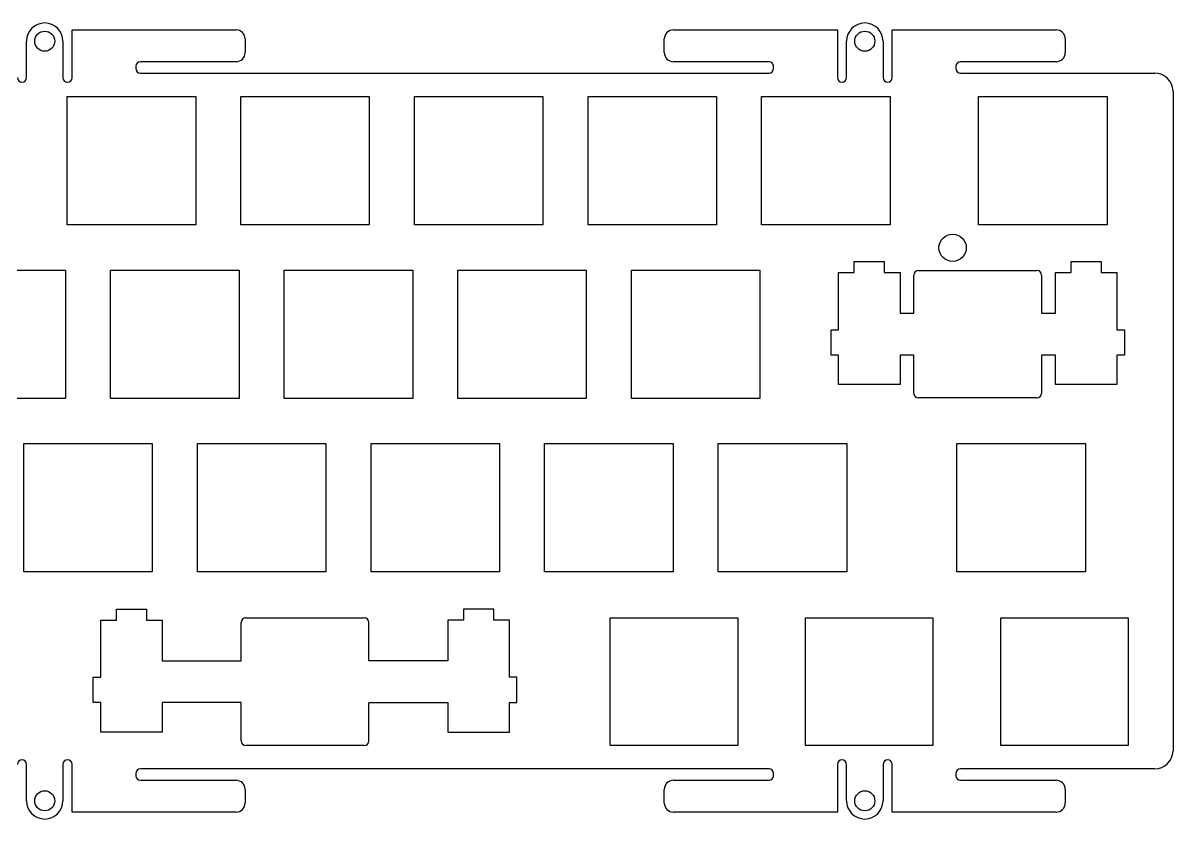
# Model space of a CAD drawing. Header units: millimetres. Extents: x -169 to 79, y -28 to 59.
# Drawn here: x -47.2 to 79, y -27.9 to 59.5 of the extents above; entities that cross this region are included whole.
import ezdxf

# ---------------------------------------------------------------- set-up
doc = ezdxf.new("R2010")
doc.units = ezdxf.units.MM
for name, color, linetype in [('Shape12732', 7, 'CONTINUOUS'), ('Shape1898', 7, 'CONTINUOUS'), ('Shape1899', 7, 'CONTINUOUS'), ('Shape1900', 7, 'CONTINUOUS'), ('Shape1901', 7, 'CONTINUOUS'), ('Shape1902', 7, 'CONTINUOUS'), ('Shape1903', 7, 'CONTINUOUS'), ('Shape1904', 7, 'CONTINUOUS'), ('Shape1905', 7, 'CONTINUOUS'), ('Shape1906', 7, 'CONTINUOUS'), ('Shape1907', 7, 'CONTINUOUS'), ('Shape1908', 7, 'CONTINUOUS'), ('Shape1909', 7, 'CONTINUOUS'), ('Shape1910', 7, 'CONTINUOUS'), ('Shape1911', 7, 'CONTINUOUS'), ('Shape1912', 7, 'CONTINUOUS'), ('Shape1913', 7, 'CONTINUOUS'), ('Shape1914', 7, 'CONTINUOUS'), ('Shape1915', 7, 'CONTINUOUS'), ('Shape1916', 7, 'CONTINUOUS'), ('Shape1917', 7, 'CONTINUOUS'), ('Shape1918', 7, 'CONTINUOUS'), ('Shape1919', 7, 'CONTINUOUS'), ('Shape1920', 7, 'CONTINUOUS'), ('Shape1921', 7, 'CONTINUOUS'), ('Shape1922', 7, 'CONTINUOUS'), ('Shape1923', 7, 'CONTINUOUS'), ('Shape1924', 7, 'CONTINUOUS'), ('Shape1925', 7, 'CONTINUOUS'), ('Shape1926', 7, 'CONTINUOUS'), ('Shape1927', 7, 'CONTINUOUS'), ('Shape1928', 7, 'CONTINUOUS'), ('Shape1929', 7, 'CONTINUOUS'), ('Shape1930', 7, 'CONTINUOUS'), ('Shape1931', 7, 'CONTINUOUS'), ('Shape1932', 7, 'CONTINUOUS'), ('Shape1933', 7, 'CONTINUOUS'), ('Shape1934', 7, 'CONTINUOUS'), ('Shape1935', 7, 'CONTINUOUS'), ('Shape1936', 7, 'CONTINUOUS'), ('Shape1937', 7, 'CONTINUOUS'), ('Shape1938', 7, 'CONTINUOUS'), ('Shape1939', 7, 'CONTINUOUS'), ('Shape1940', 7, 'CONTINUOUS'), ('Shape1941', 7, 'CONTINUOUS'), ('Shape1942', 7, 'CONTINUOUS'), ('Shape1943', 7, 'CONTINUOUS'), ('Shape1944', 7, 'CONTINUOUS'), ('Shape1945', 7, 'CONTINUOUS'), ('Shape1946', 7, 'CONTINUOUS'), ('Shape1947', 7, 'CONTINUOUS'), ('Shape1948', 7, 'CONTINUOUS'), ('Shape1949', 7, 'CONTINUOUS'), ('Shape1950', 7, 'CONTINUOUS'), ('Shape1951', 7, 'CONTINUOUS'), ('Shape1952', 7, 'CONTINUOUS'), ('Shape1953', 7, 'CONTINUOUS'), ('Shape1954', 7, 'CONTINUOUS'), ('Shape1955', 7, 'CONTINUOUS'), ('Shape1956', 7, 'CONTINUOUS'), ('Shape1957', 7, 'CONTINUOUS'), ('Shape1958', 7, 'CONTINUOUS'), ('Shape1959', 7, 'CONTINUOUS'), ('Shape1960', 7, 'CONTINUOUS'), ('Shape1961', 7, 'CONTINUOUS'), ('Shape1962', 7, 'CONTINUOUS'), ('Shape1963', 7, 'CONTINUOUS'), ('Shape1964', 7, 'CONTINUOUS'), ('Shape1965', 7, 'CONTINUOUS'), ('Shape1966', 7, 'CONTINUOUS'), ('Shape1967', 7, 'CONTINUOUS'), ('Shape1968', 7, 'CONTINUOUS'), ('Shape1969', 7, 'CONTINUOUS'), ('Shape2041', 7, 'CONTINUOUS'), ('Shape2042', 7, 'CONTINUOUS'), ('Shape2043', 7, 'CONTINUOUS'), ('Shape2044', 7, 'CONTINUOUS'), ('Shape2045', 7, 'CONTINUOUS'), ('Shape2046', 7, 'CONTINUOUS'), ('Shape2047', 7, 'CONTINUOUS'), ('Shape2048', 7, 'CONTINUOUS'), ('Shape2049', 7, 'CONTINUOUS'), ('Shape2050', 7, 'CONTINUOUS'), ('Shape2051', 7, 'CONTINUOUS'), ('Shape2053', 7, 'CONTINUOUS'), ('Shape2054', 7, 'CONTINUOUS'), ('Shape3770', 7, 'CONTINUOUS'), ('Shape3771', 7, 'CONTINUOUS'), ('Shape3772', 7, 'CONTINUOUS'), ('Shape3773', 7, 'CONTINUOUS'), ('Shape3774', 7, 'CONTINUOUS'), ('Shape3775', 7, 'CONTINUOUS'), ('Shape3776', 7, 'CONTINUOUS'), ('Shape3777', 7, 'CONTINUOUS'), ('Shape3778', 7, 'CONTINUOUS'), ('Shape3779', 7, 'CONTINUOUS'), ('Shape3780', 7, 'CONTINUOUS'), ('Shape3781', 7, 'CONTINUOUS'), ('Shape3782', 7, 'CONTINUOUS'), ('Shape3783', 7, 'CONTINUOUS'), ('Shape3784', 7, 'CONTINUOUS'), ('Shape3785', 7, 'CONTINUOUS'), ('Shape3786', 7, 'CONTINUOUS'), ('Shape3787', 7, 'CONTINUOUS'), ('Shape3788', 7, 'CONTINUOUS'), ('Shape3789', 7, 'CONTINUOUS'), ('Shape3790', 7, 'CONTINUOUS'), ('Shape3791', 7, 'CONTINUOUS'), ('Shape3792', 7, 'CONTINUOUS'), ('Shape3793', 7, 'CONTINUOUS'), ('Shape3794', 7, 'CONTINUOUS'), ('Shape3795', 7, 'CONTINUOUS'), ('Shape3796', 7, 'CONTINUOUS'), ('Shape3797', 7, 'CONTINUOUS'), ('Shape3798', 7, 'CONTINUOUS'), ('Shape3799', 7, 'CONTINUOUS'), ('Shape3800', 7, 'CONTINUOUS'), ('Shape3801', 7, 'CONTINUOUS'), ('Shape3802', 7, 'CONTINUOUS'), ('Shape3803', 7, 'CONTINUOUS'), ('Shape3804', 7, 'CONTINUOUS'), ('Shape3805', 7, 'CONTINUOUS'), ('Shape3806', 7, 'CONTINUOUS'), ('Shape3807', 7, 'CONTINUOUS'), ('Shape3808', 7, 'CONTINUOUS'), ('Shape3809', 7, 'CONTINUOUS'), ('Shape4044', 7, 'CONTINUOUS'), ('Shape4045', 7, 'CONTINUOUS'), ('Shape4046', 7, 'CONTINUOUS'), ('Shape4047', 7, 'CONTINUOUS'), ('Shape4048', 7, 'CONTINUOUS'), ('Shape4049', 7, 'CONTINUOUS'), ('Shape4050', 7, 'CONTINUOUS'), ('Shape4051', 7, 'CONTINUOUS'), ('Shape4052', 7, 'CONTINUOUS'), ('Shape4053', 7, 'CONTINUOUS'), ('Shape4054', 7, 'CONTINUOUS'), ('Shape4055', 7, 'CONTINUOUS'), ('Shape4056', 7, 'CONTINUOUS'), ('Shape4057', 7, 'CONTINUOUS'), ('Shape4058', 7, 'CONTINUOUS'), ('Shape4059', 7, 'CONTINUOUS'), ('Shape4060', 7, 'CONTINUOUS'), ('Shape4061', 7, 'CONTINUOUS'), ('Shape4062', 7, 'CONTINUOUS'), ('Shape4063', 7, 'CONTINUOUS'), ('Shape4064', 7, 'CONTINUOUS'), ('Shape4065', 7, 'CONTINUOUS'), ('Shape4066', 7, 'CONTINUOUS'), ('Shape4067', 7, 'CONTINUOUS'), ('Shape4068', 7, 'CONTINUOUS'), ('Shape4069', 7, 'CONTINUOUS'), ('Shape4070', 7, 'CONTINUOUS'), ('Shape4071', 7, 'CONTINUOUS'), ('Shape4072', 7, 'CONTINUOUS'), ('Shape4073', 7, 'CONTINUOUS'), ('Shape4074', 7, 'CONTINUOUS'), ('Shape4075', 7, 'CONTINUOUS'), ('Shape4076', 7, 'CONTINUOUS'), ('Shape4077', 7, 'CONTINUOUS'), ('Shape4078', 7, 'CONTINUOUS'), ('Shape4079', 7, 'CONTINUOUS'), ('Shape4080', 7, 'CONTINUOUS'), ('Shape4081', 7, 'CONTINUOUS'), ('Shape4082', 7, 'CONTINUOUS'), ('Shape4083', 7, 'CONTINUOUS'), ('Shape666', 7, 'CONTINUOUS'), ('Shape667', 7, 'CONTINUOUS'), ('Shape668', 7, 'CONTINUOUS'), ('Shape669', 7, 'CONTINUOUS'), ('Shape670', 7, 'CONTINUOUS'), ('Shape671', 7, 'CONTINUOUS'), ('Shape672', 7, 'CONTINUOUS'), ('Shape673', 7, 'CONTINUOUS'), ('Shape674', 7, 'CONTINUOUS'), ('Shape675', 7, 'CONTINUOUS'), ('Shape676', 7, 'CONTINUOUS'), ('Shape677', 7, 'CONTINUOUS'), ('Shape702', 7, 'CONTINUOUS'), ('Shape703', 7, 'CONTINUOUS'), ('Shape704', 7, 'CONTINUOUS'), ('Shape705', 7, 'CONTINUOUS'), ('Shape718', 7, 'CONTINUOUS'), ('Shape719', 7, 'CONTINUOUS'), ('Shape720', 7, 'CONTINUOUS'), ('Shape721', 7, 'CONTINUOUS'), ('Shape722', 7, 'CONTINUOUS'), ('Shape723', 7, 'CONTINUOUS'), ('Shape724', 7, 'CONTINUOUS'), ('Shape725', 7, 'CONTINUOUS'), ('Shape726', 7, 'CONTINUOUS'), ('Shape727', 7, 'CONTINUOUS'), ('Shape728', 7, 'CONTINUOUS'), ('Shape729', 7, 'CONTINUOUS'), ('Shape730', 7, 'CONTINUOUS'), ('Shape731', 7, 'CONTINUOUS'), ('Shape732', 7, 'CONTINUOUS'), ('Shape733', 7, 'CONTINUOUS'), ('Shape734', 7, 'CONTINUOUS'), ('Shape735', 7, 'CONTINUOUS'), ('Shape736', 7, 'CONTINUOUS'), ('Shape737', 7, 'CONTINUOUS'), ('Shape738', 7, 'CONTINUOUS'), ('Shape739', 7, 'CONTINUOUS'), ('Shape740', 7, 'CONTINUOUS'), ('Shape741', 7, 'CONTINUOUS'), ('Shape758', 7, 'CONTINUOUS'), ('Shape759', 7, 'CONTINUOUS'), ('Shape760', 7, 'CONTINUOUS'), ('Shape761', 7, 'CONTINUOUS'), ('Shape762', 7, 'CONTINUOUS'), ('Shape763', 7, 'CONTINUOUS'), ('Shape764', 7, 'CONTINUOUS'), ('Shape765', 7, 'CONTINUOUS'), ('Shape766', 7, 'CONTINUOUS'), ('Shape767', 7, 'CONTINUOUS'), ('Shape768', 7, 'CONTINUOUS'), ('Shape769', 7, 'CONTINUOUS'), ('Shape770', 7, 'CONTINUOUS'), ('Shape771', 7, 'CONTINUOUS'), ('Shape772', 7, 'CONTINUOUS'), ('Shape773', 7, 'CONTINUOUS'), ('Shape774', 7, 'CONTINUOUS'), ('Shape775', 7, 'CONTINUOUS'), ('Shape776', 7, 'CONTINUOUS'), ('Shape777', 7, 'CONTINUOUS'), ('Shape814', 7, 'CONTINUOUS'), ('Shape815', 7, 'CONTINUOUS'), ('Shape816', 7, 'CONTINUOUS'), ('Shape818', 7, 'CONTINUOUS'), ('Shape819', 7, 'CONTINUOUS'), ('Shape820', 7, 'CONTINUOUS'), ('Shape821', 7, 'CONTINUOUS'), ('Shape822', 7, 'CONTINUOUS'), ('Shape823', 7, 'CONTINUOUS'), ('Shape824', 7, 'CONTINUOUS'), ('Shape825', 7, 'CONTINUOUS'), ('Shape826', 7, 'CONTINUOUS'), ('Shape827', 7, 'CONTINUOUS'), ('Shape828', 7, 'CONTINUOUS'), ('Shape829', 7, 'CONTINUOUS'), ('Shape830', 7, 'CONTINUOUS'), ('Shape831', 7, 'CONTINUOUS'), ('Shape832', 7, 'CONTINUOUS'), ('Shape833', 7, 'CONTINUOUS')]:
    doc.layers.add(name, color=color, linetype=linetype)

msp = doc.modelspace()

# ---------------------------------------------------------------- linework, layer by layer
at = {"layer": 'Shape12732'}
msp.add_circle((54.8596, 34.7931), 1.5, dxfattribs=at)
at = {"layer": 'Shape1898'}
msp.add_arc((-23.7848, 56.2177), 1, -90, 0, dxfattribs=at)
at = {"layer": 'Shape1899'}
msp.add_line((-23.7848, 55.2177), (-34.2848, 55.2177), dxfattribs=at)
at = {"layer": 'Shape1900'}
msp.add_arc((-34.2848, 54.7177), 0.5, 90, 180, dxfattribs=at)
at = {"layer": 'Shape1901'}
msp.add_line((-34.7848, 54.7177), (-34.7848, 54.4686), dxfattribs=at)
at = {"layer": 'Shape1902'}
msp.add_arc((-34.2848, 54.4686), 0.5, 180, -90, dxfattribs=at)
at = {"layer": 'Shape1903'}
msp.add_line((-34.2848, 53.9686), (34.7152, 53.9686), dxfattribs=at)
at = {"layer": 'Shape1904'}
msp.add_arc((34.7152, 54.4686), 0.5, -90, 0, dxfattribs=at)
at = {"layer": 'Shape1905'}
msp.add_line((35.2152, 54.4686), (35.2152, 54.7177), dxfattribs=at)
at = {"layer": 'Shape1906'}
msp.add_arc((34.7152, 54.7177), 0.5, 0, 90, dxfattribs=at)
at = {"layer": 'Shape1907'}
msp.add_line((34.7152, 55.2177), (24.2152, 55.2177), dxfattribs=at)
at = {"layer": 'Shape1908'}
msp.add_arc((24.2152, 56.2177), 1, 180, -90, dxfattribs=at)
at = {"layer": 'Shape1909'}
msp.add_line((23.2152, 56.2177), (23.2152, 57.7177), dxfattribs=at)
at = {"layer": 'Shape1910'}
msp.add_arc((24.2152, 57.7177), 1, 90, 180, dxfattribs=at)
at = {"layer": 'Shape1911'}
msp.add_line((24.2152, 58.7177), (42.2152, 58.7177), dxfattribs=at)
at = {"layer": 'Shape1912'}
msp.add_line((42.2152, 58.7177), (42.2152, 53.4677), dxfattribs=at)
at = {"layer": 'Shape1913'}
msp.add_arc((42.7152, 53.4677), 0.5, 180, 0, dxfattribs=at)
at = {"layer": 'Shape1914'}
msp.add_line((43.2152, 53.4677), (43.2152, 57.4677), dxfattribs=at)
at = {"layer": 'Shape1915'}
msp.add_arc((45.2152, 57.4677), 2, 0, 180, dxfattribs=at)
at = {"layer": 'Shape1916'}
msp.add_line((47.2152, 57.4677), (47.2152, 53.4677), dxfattribs=at)
at = {"layer": 'Shape1917'}
msp.add_arc((47.7152, 53.4677), 0.5, 180, 0, dxfattribs=at)
at = {"layer": 'Shape1918'}
msp.add_line((48.2152, 53.4677), (48.2152, 58.7177), dxfattribs=at)
at = {"layer": 'Shape1919'}
msp.add_line((48.2152, 58.7177), (66.2152, 58.7177), dxfattribs=at)
at = {"layer": 'Shape1920'}
msp.add_arc((66.2152, 57.7177), 1, 0, 90, dxfattribs=at)
at = {"layer": 'Shape1921'}
msp.add_line((67.2152, 57.7177), (67.2152, 56.2177), dxfattribs=at)
at = {"layer": 'Shape1922'}
msp.add_arc((66.2152, 56.2177), 1, -90, 0, dxfattribs=at)
at = {"layer": 'Shape1923'}
msp.add_line((66.2152, 55.2177), (55.7152, 55.2177), dxfattribs=at)
at = {"layer": 'Shape1924'}
msp.add_arc((55.7152, 54.7177), 0.5, 90, 180, dxfattribs=at)
at = {"layer": 'Shape1925'}
msp.add_line((55.2152, 54.7177), (55.2152, 54.4686), dxfattribs=at)
at = {"layer": 'Shape1926'}
msp.add_arc((55.7152, 54.4686), 0.5, 180, -90, dxfattribs=at)
at = {"layer": 'Shape1927'}
msp.add_line((55.7152, 53.9686), (77.0402, 53.9686), dxfattribs=at)
at = {"layer": 'Shape1928'}
msp.add_arc((77.0402, 51.9686), 2, 0, 90, dxfattribs=at)
at = {"layer": 'Shape1929'}
msp.add_line((79.0402, 51.9686), (79.0402, -20.4314), dxfattribs=at)
at = {"layer": 'Shape1930'}
msp.add_arc((77.0402, -20.4314), 2, -90, 0, dxfattribs=at)
at = {"layer": 'Shape1931'}
msp.add_line((77.0402, -22.4314), (55.7152, -22.4314), dxfattribs=at)
at = {"layer": 'Shape1932'}
msp.add_arc((55.7152, -22.9314), 0.5, 90, 180, dxfattribs=at)
at = {"layer": 'Shape1933'}
msp.add_line((55.2152, -22.9314), (55.2152, -23.1805), dxfattribs=at)
at = {"layer": 'Shape1934'}
msp.add_arc((55.7152, -23.1805), 0.5, 180, -90, dxfattribs=at)
at = {"layer": 'Shape1935'}
msp.add_line((55.7152, -23.6805), (66.2152, -23.6805), dxfattribs=at)
at = {"layer": 'Shape1936'}
msp.add_arc((66.2152, -24.6805), 1, 0, 90, dxfattribs=at)
at = {"layer": 'Shape1937'}
msp.add_line((67.2152, -24.6805), (67.2152, -26.1805), dxfattribs=at)
at = {"layer": 'Shape1938'}
msp.add_arc((66.2152, -26.1805), 1, -90, 0, dxfattribs=at)
at = {"layer": 'Shape1939'}
msp.add_line((66.2152, -27.1805), (48.2152, -27.1805), dxfattribs=at)
at = {"layer": 'Shape1940'}
msp.add_line((48.2152, -27.1805), (48.2152, -21.9305), dxfattribs=at)
at = {"layer": 'Shape1941'}
msp.add_arc((47.7152, -21.9305), 0.5, 0, 180, dxfattribs=at)
at = {"layer": 'Shape1942'}
msp.add_line((47.2152, -21.9305), (47.2152, -25.9305), dxfattribs=at)
at = {"layer": 'Shape1943'}
msp.add_arc((45.2152, -25.9305), 2, 180, 0, dxfattribs=at)
at = {"layer": 'Shape1944'}
msp.add_line((43.2152, -25.9305), (43.2152, -21.9305), dxfattribs=at)
at = {"layer": 'Shape1945'}
msp.add_arc((42.7152, -21.9305), 0.5, 0, 180, dxfattribs=at)
at = {"layer": 'Shape1946'}
msp.add_line((42.2152, -21.9305), (42.2152, -27.1805), dxfattribs=at)
at = {"layer": 'Shape1947'}
msp.add_line((42.2152, -27.1805), (24.2152, -27.1805), dxfattribs=at)
at = {"layer": 'Shape1948'}
msp.add_arc((24.2152, -26.1805), 1, 180, -90, dxfattribs=at)
at = {"layer": 'Shape1949'}
msp.add_line((23.2152, -26.1805), (23.2152, -24.6805), dxfattribs=at)
at = {"layer": 'Shape1950'}
msp.add_arc((24.2152, -24.6805), 1, 90, 180, dxfattribs=at)
at = {"layer": 'Shape1951'}
msp.add_line((24.2152, -23.6805), (34.7152, -23.6805), dxfattribs=at)
at = {"layer": 'Shape1952'}
msp.add_arc((34.7152, -23.1805), 0.5, -90, 0, dxfattribs=at)
at = {"layer": 'Shape1953'}
msp.add_line((35.2152, -23.1805), (35.2152, -22.9314), dxfattribs=at)
at = {"layer": 'Shape1954'}
msp.add_arc((34.7152, -22.9314), 0.5, 0, 90, dxfattribs=at)
at = {"layer": 'Shape1955'}
msp.add_line((34.7152, -22.4314), (-34.2848, -22.4314), dxfattribs=at)
at = {"layer": 'Shape1956'}
msp.add_arc((-34.2848, -22.9314), 0.5, 90, 180, dxfattribs=at)
at = {"layer": 'Shape1957'}
msp.add_line((-34.7848, -22.9314), (-34.7848, -23.1805), dxfattribs=at)
at = {"layer": 'Shape1958'}
msp.add_arc((-34.2848, -23.1805), 0.5, 180, -90, dxfattribs=at)
at = {"layer": 'Shape1959'}
msp.add_line((-34.2848, -23.6805), (-23.7848, -23.6805), dxfattribs=at)
at = {"layer": 'Shape1960'}
msp.add_arc((-23.7848, -24.6805), 1, 0, 90, dxfattribs=at)
at = {"layer": 'Shape1961'}
msp.add_line((-22.7848, -24.6805), (-22.7848, -26.1805), dxfattribs=at)
at = {"layer": 'Shape1962'}
msp.add_arc((-23.7848, -26.1805), 1, -90, 0, dxfattribs=at)
at = {"layer": 'Shape1963'}
msp.add_line((-23.7848, -27.1805), (-41.7848, -27.1805), dxfattribs=at)
at = {"layer": 'Shape1964'}
msp.add_line((-41.7848, -27.1805), (-41.7848, -21.9305), dxfattribs=at)
at = {"layer": 'Shape1965'}
msp.add_arc((-42.2848, -21.9305), 0.5, 0, 180, dxfattribs=at)
at = {"layer": 'Shape1966'}
msp.add_line((-42.7848, -21.9305), (-42.7848, -25.9305), dxfattribs=at)
at = {"layer": 'Shape1967'}
msp.add_arc((-44.7848, -25.9305), 2, 180, 0, dxfattribs=at)
at = {"layer": 'Shape1968'}
msp.add_line((-46.7848, -25.9305), (-46.7848, -21.9305), dxfattribs=at)
at = {"layer": 'Shape1969'}
msp.add_arc((-47.2848, -21.9305), 0.5, 0, 180, dxfattribs=at)
at = {"layer": 'Shape2041'}
msp.add_arc((-47.2848, 53.4677), 0.5, 180, 0, dxfattribs=at)
at = {"layer": 'Shape2042'}
msp.add_line((-46.7848, 53.4677), (-46.7848, 57.4677), dxfattribs=at)
at = {"layer": 'Shape2043'}
msp.add_arc((-44.7848, 57.4677), 2, 0, 180, dxfattribs=at)
at = {"layer": 'Shape2044'}
msp.add_line((-42.7848, 57.4677), (-42.7848, 53.4677), dxfattribs=at)
at = {"layer": 'Shape2045'}
msp.add_arc((-42.2848, 53.4677), 0.5, 180, 0, dxfattribs=at)
at = {"layer": 'Shape2046'}
msp.add_line((-41.7848, 53.4677), (-41.7848, 58.7177), dxfattribs=at)
at = {"layer": 'Shape2047'}
msp.add_line((-41.7848, 58.7177), (-23.7848, 58.7177), dxfattribs=at)
at = {"layer": 'Shape2048'}
msp.add_arc((-23.7848, 57.7177), 1, 0, 90, dxfattribs=at)
at = {"layer": 'Shape2049'}
msp.add_line((-22.7848, 57.7177), (-22.7848, 56.2177), dxfattribs=at)
at = {"layer": 'Shape2050'}
msp.add_circle((45.2152, 57.4677), 1.1, dxfattribs=at)
at = {"layer": 'Shape2051'}
msp.add_circle((-44.7848, 57.4677), 1.1, dxfattribs=at)
at = {"layer": 'Shape2053'}
msp.add_circle((45.2152, -25.9305), 1.1, dxfattribs=at)
at = {"layer": 'Shape2054'}
msp.add_circle((-44.7848, -25.9305), 1.1, dxfattribs=at)
at = {"layer": 'Shape3770'}
msp.add_line((-23.2104, -19.3567), (-23.2104, -15.1563), dxfattribs=at)
at = {"layer": 'Shape3771'}
msp.add_arc((-22.7104, -19.3567), 0.5, 180, -90, dxfattribs=at)
at = {"layer": 'Shape3772'}
msp.add_line((-23.2104, -15.1563), (-31.8854, -15.1563), dxfattribs=at)
at = {"layer": 'Shape3773'}
msp.add_line((-31.8854, -15.1563), (-31.8854, -18.3865), dxfattribs=at)
at = {"layer": 'Shape3774'}
msp.add_line((-31.8854, -18.3865), (-38.6364, -18.3865), dxfattribs=at)
at = {"layer": 'Shape3775'}
msp.add_line((-38.6364, -18.3865), (-38.6364, -15.1563), dxfattribs=at)
at = {"layer": 'Shape3776'}
msp.add_line((-38.6364, -15.1563), (-39.4604, -15.1563), dxfattribs=at)
at = {"layer": 'Shape3777'}
msp.add_line((-39.4604, -15.1563), (-39.4604, -12.3575), dxfattribs=at)
at = {"layer": 'Shape3778'}
msp.add_line((-39.4604, -12.3575), (-38.6364, -12.3575), dxfattribs=at)
at = {"layer": 'Shape3779'}
msp.add_line((-38.6364, -12.3575), (-38.6364, -6.08753), dxfattribs=at)
at = {"layer": 'Shape3780'}
msp.add_line((-38.6364, -6.08753), (-36.9114, -6.08753), dxfattribs=at)
at = {"layer": 'Shape3781'}
msp.add_line((-36.9114, -6.08753), (-36.9114, -4.88723), dxfattribs=at)
at = {"layer": 'Shape3782'}
msp.add_line((-36.9114, -4.88723), (-33.6114, -4.88723), dxfattribs=at)
at = {"layer": 'Shape3783'}
msp.add_line((-33.6114, -4.88723), (-33.6114, -6.08753), dxfattribs=at)
at = {"layer": 'Shape3784'}
msp.add_line((-33.6114, -6.08753), (-31.8854, -6.08753), dxfattribs=at)
at = {"layer": 'Shape3785'}
msp.add_line((-31.8854, -6.08753), (-31.8854, -10.5564), dxfattribs=at)
at = {"layer": 'Shape3786'}
msp.add_line((-31.8854, -10.5564), (-23.2104, -10.5564), dxfattribs=at)
at = {"layer": 'Shape3787'}
msp.add_line((-23.2104, -10.5564), (-23.2104, -6.35733), dxfattribs=at)
at = {"layer": 'Shape3788'}
msp.add_line((-22.7104, -5.85733), (-9.71142, -5.85733), dxfattribs=at)
at = {"layer": 'Shape3789'}
msp.add_arc((-22.7104, -6.35733), 0.5, 90, 180, dxfattribs=at)
at = {"layer": 'Shape3790'}
msp.add_arc((-9.71142, -19.3567), 0.5, -90, 0, dxfattribs=at)
at = {"layer": 'Shape3791'}
msp.add_line((-9.21142, -19.3567), (-9.21142, -15.1576), dxfattribs=at)
at = {"layer": 'Shape3792'}
msp.add_line((-9.21142, -10.5577), (-9.21142, -6.35733), dxfattribs=at)
at = {"layer": 'Shape3793'}
msp.add_line((-9.71142, -19.8567), (-22.7104, -19.8567), dxfattribs=at)
at = {"layer": 'Shape3794'}
msp.add_arc((-9.71142, -6.35733), 0.5, 0, 90, dxfattribs=at)
at = {"layer": 'Shape3795'}
msp.add_line((-9.21142, -15.1563), (-0.53642, -15.1563), dxfattribs=at)
at = {"layer": 'Shape3796'}
msp.add_line((-0.53642, -15.1563), (-0.53642, -18.3865), dxfattribs=at)
at = {"layer": 'Shape3797'}
msp.add_line((-0.53642, -18.3865), (6.21458, -18.3865), dxfattribs=at)
at = {"layer": 'Shape3798'}
msp.add_line((6.21458, -18.3865), (6.21458, -15.1563), dxfattribs=at)
at = {"layer": 'Shape3799'}
msp.add_line((6.21458, -15.1563), (7.03858, -15.1563), dxfattribs=at)
at = {"layer": 'Shape3800'}
msp.add_line((7.03858, -15.1563), (7.03858, -12.3575), dxfattribs=at)
at = {"layer": 'Shape3801'}
msp.add_line((7.03858, -12.3575), (6.21458, -12.3575), dxfattribs=at)
at = {"layer": 'Shape3802'}
msp.add_line((6.21458, -12.3575), (6.21458, -6.08753), dxfattribs=at)
at = {"layer": 'Shape3803'}
msp.add_line((6.21458, -6.08753), (4.48958, -6.08753), dxfattribs=at)
at = {"layer": 'Shape3804'}
msp.add_line((4.48958, -6.08753), (4.48958, -4.88723), dxfattribs=at)
at = {"layer": 'Shape3805'}
msp.add_line((4.48958, -4.88723), (1.18958, -4.88723), dxfattribs=at)
at = {"layer": 'Shape3806'}
msp.add_line((1.18958, -4.88723), (1.18958, -6.08753), dxfattribs=at)
at = {"layer": 'Shape3807'}
msp.add_line((1.18958, -6.08753), (-0.53642, -6.08753), dxfattribs=at)
at = {"layer": 'Shape3808'}
msp.add_line((-0.53642, -6.08753), (-0.53642, -10.5564), dxfattribs=at)
at = {"layer": 'Shape3809'}
msp.add_line((-0.53642, -10.5564), (-9.21142, -10.5564), dxfattribs=at)
at = {"layer": 'Shape4044'}
msp.add_line((50.6095, 18.7939), (50.6095, 22.993), dxfattribs=at)
at = {"layer": 'Shape4045'}
msp.add_arc((51.1095, 18.7939), 0.5, 180, -90, dxfattribs=at)
at = {"layer": 'Shape4046'}
msp.add_line((50.6095, 22.993), (49.0841, 22.993), dxfattribs=at)
at = {"layer": 'Shape4047'}
msp.add_line((49.0841, 22.993), (49.0841, 19.7642), dxfattribs=at)
at = {"layer": 'Shape4048'}
msp.add_line((49.0841, 19.7642), (42.3344, 19.7642), dxfattribs=at)
at = {"layer": 'Shape4049'}
msp.add_line((42.3344, 19.7642), (42.3344, 22.993), dxfattribs=at)
at = {"layer": 'Shape4050'}
msp.add_line((42.3344, 22.993), (41.5089, 22.993), dxfattribs=at)
at = {"layer": 'Shape4051'}
msp.add_line((41.5089, 22.993), (41.5089, 25.7931), dxfattribs=at)
at = {"layer": 'Shape4052'}
msp.add_line((41.5089, 25.7931), (42.3344, 25.7931), dxfattribs=at)
at = {"layer": 'Shape4053'}
msp.add_line((42.3344, 25.7931), (42.3344, 32.0632), dxfattribs=at)
at = {"layer": 'Shape4054'}
msp.add_line((42.3344, 32.0632), (44.0595, 32.0632), dxfattribs=at)
at = {"layer": 'Shape4055'}
msp.add_line((44.0595, 32.0632), (44.0595, 33.2635), dxfattribs=at)
at = {"layer": 'Shape4056'}
msp.add_line((44.0595, 33.2635), (47.3586, 33.2635), dxfattribs=at)
at = {"layer": 'Shape4057'}
msp.add_line((47.3586, 33.2635), (47.3586, 32.0632), dxfattribs=at)
at = {"layer": 'Shape4058'}
msp.add_line((47.3586, 32.0632), (49.0841, 32.0632), dxfattribs=at)
at = {"layer": 'Shape4059'}
msp.add_line((49.0841, 32.0632), (49.0841, 27.5943), dxfattribs=at)
at = {"layer": 'Shape4060'}
msp.add_line((49.0841, 27.5943), (50.6095, 27.5943), dxfattribs=at)
at = {"layer": 'Shape4061'}
msp.add_line((50.6095, 27.5943), (50.6095, 31.7933), dxfattribs=at)
at = {"layer": 'Shape4062'}
msp.add_line((51.1095, 32.2933), (64.1088, 32.2933), dxfattribs=at)
at = {"layer": 'Shape4063'}
msp.add_arc((51.1095, 31.7933), 0.5, 90, 180, dxfattribs=at)
at = {"layer": 'Shape4064'}
msp.add_line((64.6088, 31.7933), (64.6088, 27.5943), dxfattribs=at)
at = {"layer": 'Shape4065'}
msp.add_arc((64.1088, 31.7933), 0.5, 0, 90, dxfattribs=at)
at = {"layer": 'Shape4066'}
msp.add_line((64.6088, 27.5943), (66.1345, 27.5943), dxfattribs=at)
at = {"layer": 'Shape4067'}
msp.add_line((66.1345, 27.5943), (66.1345, 32.0632), dxfattribs=at)
at = {"layer": 'Shape4068'}
msp.add_line((66.1345, 32.0632), (67.8582, 32.0632), dxfattribs=at)
at = {"layer": 'Shape4069'}
msp.add_line((67.8582, 32.0632), (67.8582, 33.2635), dxfattribs=at)
at = {"layer": 'Shape4070'}
msp.add_line((67.8582, 33.2635), (71.1588, 33.2635), dxfattribs=at)
at = {"layer": 'Shape4071'}
msp.add_line((71.1588, 33.2635), (71.1588, 32.0632), dxfattribs=at)
at = {"layer": 'Shape4072'}
msp.add_line((71.1588, 32.0632), (72.8839, 32.0632), dxfattribs=at)
at = {"layer": 'Shape4073'}
msp.add_line((72.8839, 32.0632), (72.8839, 25.7931), dxfattribs=at)
at = {"layer": 'Shape4074'}
msp.add_line((72.8839, 25.7931), (73.7094, 25.7931), dxfattribs=at)
at = {"layer": 'Shape4075'}
msp.add_line((73.7094, 25.7931), (73.7094, 22.993), dxfattribs=at)
at = {"layer": 'Shape4076'}
msp.add_line((73.7094, 22.993), (72.8839, 22.993), dxfattribs=at)
at = {"layer": 'Shape4077'}
msp.add_line((72.8839, 22.993), (72.8839, 19.7642), dxfattribs=at)
at = {"layer": 'Shape4078'}
msp.add_line((72.8839, 19.7642), (66.1345, 19.7642), dxfattribs=at)
at = {"layer": 'Shape4079'}
msp.add_line((66.1345, 19.7642), (66.1345, 22.993), dxfattribs=at)
at = {"layer": 'Shape4080'}
msp.add_line((66.1345, 22.993), (64.6088, 22.993), dxfattribs=at)
at = {"layer": 'Shape4081'}
msp.add_line((64.6088, 22.993), (64.6088, 18.7939), dxfattribs=at)
at = {"layer": 'Shape4082'}
msp.add_arc((64.1088, 18.7939), 0.5, -90, 0, dxfattribs=at)
at = {"layer": 'Shape4083'}
msp.add_line((64.1088, 18.2939), (51.1095, 18.2939), dxfattribs=at)
at = {"layer": 'Shape666'}
msp.add_line((31.2702, -19.8564), (17.2702, -19.8564), dxfattribs=at)
at = {"layer": 'Shape667'}
msp.add_line((17.2702, -19.8564), (17.2702, -5.85638), dxfattribs=at)
at = {"layer": 'Shape668'}
msp.add_line((17.2702, -5.85638), (31.2702, -5.85638), dxfattribs=at)
at = {"layer": 'Shape669'}
msp.add_line((31.2702, -5.85638), (31.2702, -19.8564), dxfattribs=at)
at = {"layer": 'Shape670'}
msp.add_line((52.7014, -19.8564), (38.7014, -19.8564), dxfattribs=at)
at = {"layer": 'Shape671'}
msp.add_line((38.7014, -19.8564), (38.7014, -5.85638), dxfattribs=at)
at = {"layer": 'Shape672'}
msp.add_line((38.7014, -5.85638), (52.7014, -5.85638), dxfattribs=at)
at = {"layer": 'Shape673'}
msp.add_line((52.7014, -5.85638), (52.7014, -19.8564), dxfattribs=at)
at = {"layer": 'Shape674'}
msp.add_line((74.1327, -19.8564), (60.1327, -19.8564), dxfattribs=at)
at = {"layer": 'Shape675'}
msp.add_line((60.1327, -19.8564), (60.1327, -5.85638), dxfattribs=at)
at = {"layer": 'Shape676'}
msp.add_line((60.1327, -5.85638), (74.1327, -5.85638), dxfattribs=at)
at = {"layer": 'Shape677'}
msp.add_line((74.1327, -5.85638), (74.1327, -19.8564), dxfattribs=at)
at = {"layer": 'Shape702'}
msp.add_line((71.8022, 51.3936), (71.8022, 37.2936), dxfattribs=at)
at = {"layer": 'Shape703'}
msp.add_line((71.8022, 37.2936), (57.7022, 37.2936), dxfattribs=at)
at = {"layer": 'Shape704'}
msp.add_line((57.7022, 37.2936), (57.7022, 51.3936), dxfattribs=at)
at = {"layer": 'Shape705'}
msp.add_line((57.7022, 51.3936), (71.8022, 51.3936), dxfattribs=at)
at = {"layer": 'Shape718'}
msp.add_line((55.3212, -0.80638), (55.3212, 13.2936), dxfattribs=at)
at = {"layer": 'Shape719'}
msp.add_line((55.3212, 13.2936), (69.4212, 13.2936), dxfattribs=at)
at = {"layer": 'Shape720'}
msp.add_line((69.4212, 13.2936), (69.4212, -0.80638), dxfattribs=at)
at = {"layer": 'Shape721'}
msp.add_line((69.4212, -0.80638), (55.3212, -0.80638), dxfattribs=at)
at = {"layer": 'Shape722'}
msp.add_line((29.1272, -0.80638), (29.1272, 13.2936), dxfattribs=at)
at = {"layer": 'Shape723'}
msp.add_line((29.1272, 13.2936), (43.2272, 13.2936), dxfattribs=at)
at = {"layer": 'Shape724'}
msp.add_line((43.2272, 13.2936), (43.2272, -0.80638), dxfattribs=at)
at = {"layer": 'Shape725'}
msp.add_line((43.2272, -0.80638), (29.1272, -0.80638), dxfattribs=at)
at = {"layer": 'Shape726'}
msp.add_line((10.0772, -0.80638), (10.0772, 13.2936), dxfattribs=at)
at = {"layer": 'Shape727'}
msp.add_line((10.0772, 13.2936), (24.1772, 13.2936), dxfattribs=at)
at = {"layer": 'Shape728'}
msp.add_line((24.1772, 13.2936), (24.1772, -0.80638), dxfattribs=at)
at = {"layer": 'Shape729'}
msp.add_line((24.1772, -0.80638), (10.0772, -0.80638), dxfattribs=at)
at = {"layer": 'Shape730'}
msp.add_line((-8.97282, -0.80638), (-8.97282, 13.2936), dxfattribs=at)
at = {"layer": 'Shape731'}
msp.add_line((-8.97282, 13.2936), (5.12718, 13.2936), dxfattribs=at)
at = {"layer": 'Shape732'}
msp.add_line((5.12718, 13.2936), (5.12718, -0.80638), dxfattribs=at)
at = {"layer": 'Shape733'}
msp.add_line((5.12718, -0.80638), (-8.97282, -0.80638), dxfattribs=at)
at = {"layer": 'Shape734'}
msp.add_line((-28.0228, -0.80638), (-28.0228, 13.2936), dxfattribs=at)
at = {"layer": 'Shape735'}
msp.add_line((-28.0228, 13.2936), (-13.9228, 13.2936), dxfattribs=at)
at = {"layer": 'Shape736'}
msp.add_line((-13.9228, 13.2936), (-13.9228, -0.80638), dxfattribs=at)
at = {"layer": 'Shape737'}
msp.add_line((-13.9228, -0.80638), (-28.0228, -0.80638), dxfattribs=at)
at = {"layer": 'Shape738'}
msp.add_line((-47.0728, -0.80638), (-47.0728, 13.2936), dxfattribs=at)
at = {"layer": 'Shape739'}
msp.add_line((-47.0728, 13.2936), (-32.9728, 13.2936), dxfattribs=at)
at = {"layer": 'Shape740'}
msp.add_line((-32.9728, 13.2936), (-32.9728, -0.80638), dxfattribs=at)
at = {"layer": 'Shape741'}
msp.add_line((-32.9728, -0.80638), (-47.0728, -0.80638), dxfattribs=at)
at = {"layer": 'Shape758'}
msp.add_line((33.8902, 37.2936), (33.8902, 51.3936), dxfattribs=at)
at = {"layer": 'Shape759'}
msp.add_line((33.8902, 51.3936), (47.9902, 51.3936), dxfattribs=at)
at = {"layer": 'Shape760'}
msp.add_line((47.9902, 51.3936), (47.9902, 37.2936), dxfattribs=at)
at = {"layer": 'Shape761'}
msp.add_line((47.9902, 37.2936), (33.8902, 37.2936), dxfattribs=at)
at = {"layer": 'Shape762'}
msp.add_line((14.8402, 37.2936), (14.8402, 51.3936), dxfattribs=at)
at = {"layer": 'Shape763'}
msp.add_line((14.8402, 51.3936), (28.9402, 51.3936), dxfattribs=at)
at = {"layer": 'Shape764'}
msp.add_line((28.9402, 51.3936), (28.9402, 37.2936), dxfattribs=at)
at = {"layer": 'Shape765'}
msp.add_line((28.9402, 37.2936), (14.8402, 37.2936), dxfattribs=at)
at = {"layer": 'Shape766'}
msp.add_line((-4.20982, 37.2936), (-4.20982, 51.3936), dxfattribs=at)
at = {"layer": 'Shape767'}
msp.add_line((-4.20982, 51.3936), (9.89018, 51.3936), dxfattribs=at)
at = {"layer": 'Shape768'}
msp.add_line((9.89018, 51.3936), (9.89018, 37.2936), dxfattribs=at)
at = {"layer": 'Shape769'}
msp.add_line((9.89018, 37.2936), (-4.20982, 37.2936), dxfattribs=at)
at = {"layer": 'Shape770'}
msp.add_line((-23.2598, 37.2936), (-23.2598, 51.3936), dxfattribs=at)
at = {"layer": 'Shape771'}
msp.add_line((-23.2598, 51.3936), (-9.15982, 51.3936), dxfattribs=at)
at = {"layer": 'Shape772'}
msp.add_line((-9.15982, 51.3936), (-9.15982, 37.2936), dxfattribs=at)
at = {"layer": 'Shape773'}
msp.add_line((-9.15982, 37.2936), (-23.2598, 37.2936), dxfattribs=at)
at = {"layer": 'Shape774'}
msp.add_line((-42.3098, 37.2936), (-42.3098, 51.3936), dxfattribs=at)
at = {"layer": 'Shape775'}
msp.add_line((-42.3098, 51.3936), (-28.2098, 51.3936), dxfattribs=at)
at = {"layer": 'Shape776'}
msp.add_line((-28.2098, 51.3936), (-28.2098, 37.2936), dxfattribs=at)
at = {"layer": 'Shape777'}
msp.add_line((-28.2098, 37.2936), (-42.3098, 37.2936), dxfattribs=at)
at = {"layer": 'Shape814'}
msp.add_line((-56.5978, 32.3436), (-42.4968, 32.3436), dxfattribs=at)
at = {"layer": 'Shape815'}
msp.add_line((-42.4968, 32.3436), (-42.4968, 18.2436), dxfattribs=at)
at = {"layer": 'Shape816'}
msp.add_line((-42.4968, 18.2436), (-56.5978, 18.2436), dxfattribs=at)
at = {"layer": 'Shape818'}
msp.add_line((-37.5478, 32.3436), (-23.4478, 32.3436), dxfattribs=at)
at = {"layer": 'Shape819'}
msp.add_line((-23.4478, 32.3436), (-23.4478, 18.2436), dxfattribs=at)
at = {"layer": 'Shape820'}
msp.add_line((-23.4478, 18.2436), (-37.5478, 18.2436), dxfattribs=at)
at = {"layer": 'Shape821'}
msp.add_line((-37.5478, 18.2436), (-37.5478, 32.3436), dxfattribs=at)
at = {"layer": 'Shape822'}
msp.add_line((-18.4968, 18.2436), (-18.4968, 32.3436), dxfattribs=at)
at = {"layer": 'Shape823'}
msp.add_line((-18.4968, 32.3436), (-4.39682, 32.3436), dxfattribs=at)
at = {"layer": 'Shape824'}
msp.add_line((-4.39682, 32.3436), (-4.39682, 18.2436), dxfattribs=at)
at = {"layer": 'Shape825'}
msp.add_line((-4.39682, 18.2436), (-18.4968, 18.2436), dxfattribs=at)
at = {"layer": 'Shape826'}
msp.add_line((0.55218, 32.3436), (14.6522, 32.3436), dxfattribs=at)
at = {"layer": 'Shape827'}
msp.add_line((14.6522, 32.3436), (14.6522, 18.2436), dxfattribs=at)
at = {"layer": 'Shape828'}
msp.add_line((14.6522, 18.2436), (0.55218, 18.2436), dxfattribs=at)
at = {"layer": 'Shape829'}
msp.add_line((0.55218, 18.2436), (0.55218, 32.3436), dxfattribs=at)
at = {"layer": 'Shape830'}
msp.add_line((19.6032, 18.2436), (19.6032, 32.3436), dxfattribs=at)
at = {"layer": 'Shape831'}
msp.add_line((19.6032, 32.3436), (33.7022, 32.3436), dxfattribs=at)
at = {"layer": 'Shape832'}
msp.add_line((33.7022, 32.3436), (33.7022, 18.2436), dxfattribs=at)
at = {"layer": 'Shape833'}
msp.add_line((33.7022, 18.2436), (19.6032, 18.2436), dxfattribs=at)

doc.saveas('drawing.dxf')
